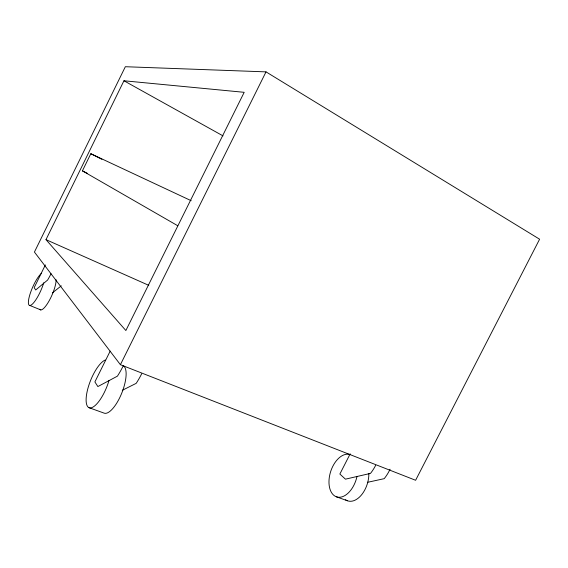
<?xml version="1.0" encoding="UTF-8"?>
<svg xmlns="http://www.w3.org/2000/svg" width="568" height="568" viewBox="0 0 568 568"><rect width="100%" height="100%" fill="white"/><g stroke="black" fill="none" stroke-linecap="round" stroke-linejoin="round"><path stroke-width="0.85" d="M45.98 239.646L123.952 80.77L244.19 92.314L125.862 330.526L45.98 239.646L148.78 285.342M177.748 225.744L82.41 170.862L90.823 153.715L191.182 200.703M45.348 264.936L34.186 287.656L35.685 289.978L47.613 280.052A27.662 6.788 -65.7 0 0 51.042 273.748M110.171 351.13L94.884 381.916L97.873 386.56L117.42 376.151A39.448 13.518 -67.5 0 0 122.922 366.459M120.402 364.691L266.023 71.873L539.6 239.213L415.613 480.272L120.402 364.691L34.428 252.057L125.343 66.719L266.023 71.873M350.186 453.825L339.863 474.046L345.45 479.165L370.492 473.392A33.91 20.789 -71.1 0 0 375.675 465.306M390.088 469.26L389.371 470.659A33.611 21.101 -71.4 0 1 384.209 478.661L367.368 482.36M52.462 292.832L61.28 285.832M122.305 390.301L136.178 383.357A39.036 14.164 -67.7 0 0 141.666 373.794M89.084 407.71L104.107 413.121A25.56 9.053 -68.4 0 0 121.779 393.063A25.56 9.053 -68.4 0 0 123.199 365.728M336.27 496.751L347.396 500.756M29.799 305.463L40.811 309.922M82.41 170.862L87.174 173.212M90.823 153.715L101.899 159.31M123.952 80.77L223.004 135.873M43.743 282.779A18.084 4.423 -66 0 1 32.099 304.349A18.084 4.423 -66 0 1 29.82 294.785A18.084 4.423 -66 0 1 41.485 273.293M56.097 279.747A17.977 4.615 -66.1 0 1 49.309 300.515A17.977 4.615 -66.1 0 1 39.795 309.24M356.96 476.602A22.202 13.369 -72.5 0 1 338.024 497.199A22.202 13.369 -72.5 0 1 330.256 472.903A22.202 13.369 -72.5 0 1 349.895 454.506M368.859 473.563A22.046 13.533 -72.8 0 1 360.872 495.644A22.046 13.533 -72.8 0 1 345.493 499.748M108.999 380.524A25.773 8.719 -68.2 0 1 91.718 407.654A25.773 8.719 -68.2 0 1 88.09 387.731A25.773 8.719 -68.2 0 1 105.257 360.013"/></g></svg>
